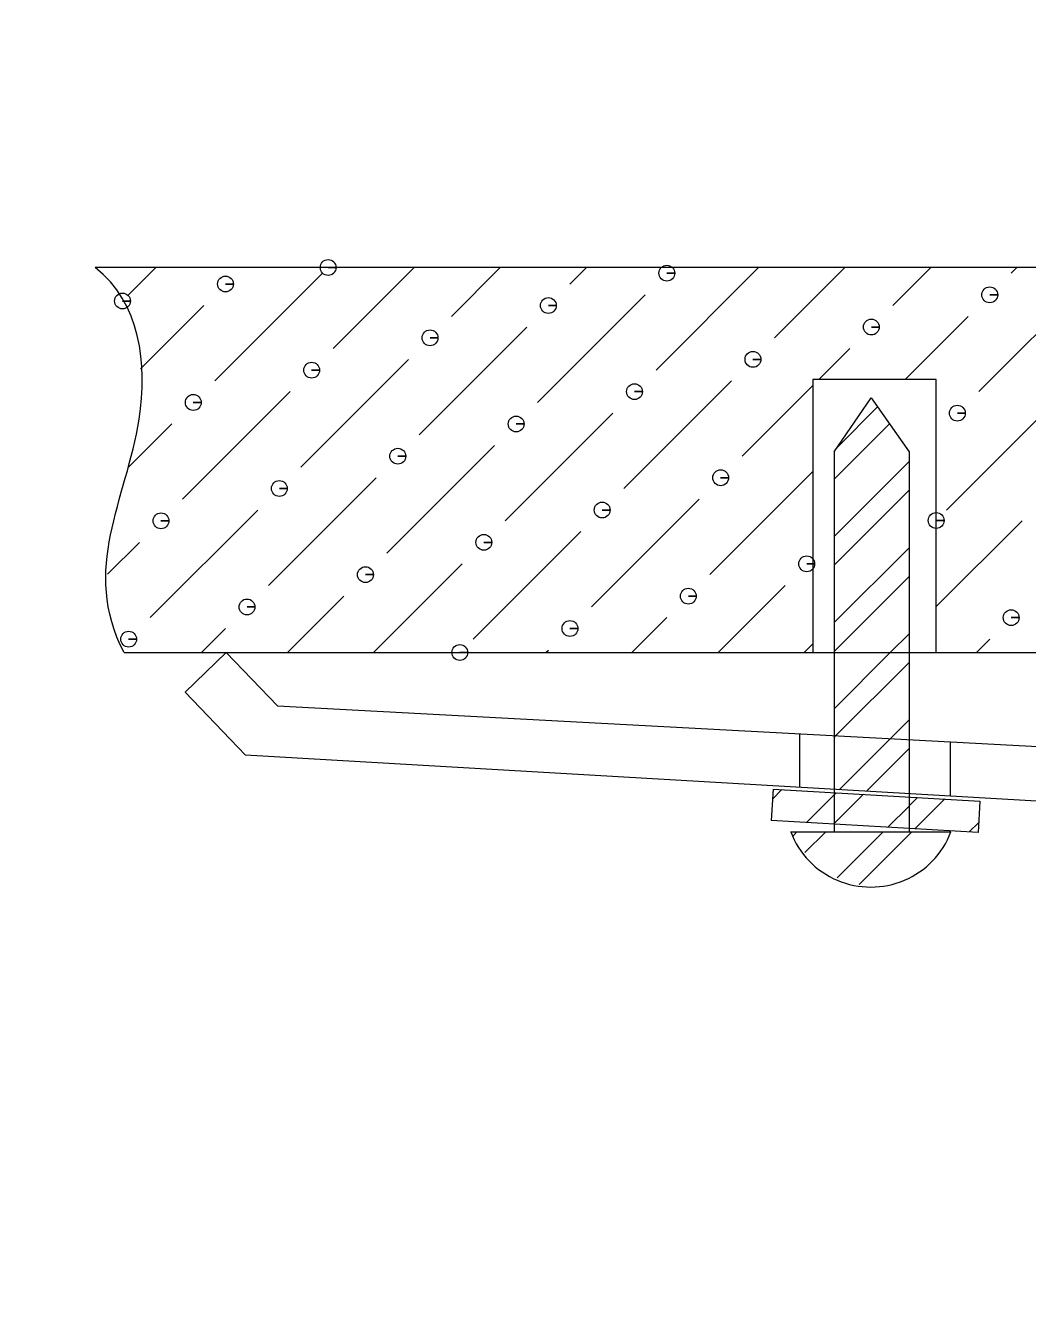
# Model space of a CAD drawing. Header units: millimetres. Extents: x 222 to 1745, y 294 to 1363.
# Drawn here: x 862.71 to 888.39, y 1024.13 to 1056.97 of the extents above; entities that cross this region are included whole.
import ezdxf

# ---------------------------------------------------------------- set-up
doc = ezdxf.new("R2010")
doc.units = ezdxf.units.MM
doc.linetypes.add('ACAD_ISO02W100', pattern=[15, 12, -3])
for name, color, linetype, lineweight in [('尺寸標注', 1, 'Continuous', 30), ('文字', 3, 'Continuous', 30), ('細實線', 1, 'Continuous', 13), ('虚线', 2, 'ACAD_ISO02W100', 30)]:
    doc.layers.add(name, color=color, linetype=linetype, lineweight=lineweight)
doc.styles.add('DIM', font='txt.shx', dxfattribs={"width": 0.7, "bigfont": 'chineset.shx'})
doc.dimstyles.new('mm+in(开孔纸尺寸)', dxfattribs={"dimscale": 3, "dimtxt": 3.8, "dimasz": 2, "dimexe": 1.25, "dimexo": 0.625, "dimgap": 2, "dimtad": 1, "dimtxsty": 'DIM', "dimcen": 0, "dimclrd": 256, "dimclre": 256, "dimclrt": 3, "dimadec": 0, "dimazin": 0, "dimtfac": 1, "dimtmove": 0, "dimatfit": 1, "dimfxl": 1, "dimlwd": -1, "dimarcsym": 0})

# ---------------------------------------------------------------- blocks, each defined once
blk = doc.blocks.new('*D25')
at = {"layer": 'Defpoints', "color": 0}
for p in [(1222.807, 1256.095), (672.08, 844.621), (1222.807, 844.586)]:
    blk.add_point(p, dxfattribs=at)
at = {"layer": '尺寸標注', "lineweight": -2}
for p, q in [((672.08, 846.496), (672.08, 1259.845)), ((1222.807, 846.461), (1222.807, 1259.845))]:
    blk.add_line(p, q, dxfattribs=at)
at = {"layer": '尺寸標注'}
blk.add_line((678.08, 1256.095), (1216.807, 1256.095), dxfattribs=at)
for points in [[(678.08, 1257.095), (678.08, 1255.095), (672.08, 1256.095)], [(1216.807, 1255.095), (1216.807, 1257.095), (1222.807, 1256.095)]]:
    blk.add_solid(points, dxfattribs=at)
at = {"layer": '尺寸標注', "color": 3, "insert": (947.443, 1268.745), "char_height": 11.4, "attachment_point": 5, "style": 'DIM'}
blk.add_mtext('550,73mm [21 11/16"]', dxfattribs=at)
blk = doc.blocks.new('*D26')
at = {"layer": 'Defpoints', "color": 0}
for p in [(1216.23, 1191.949), (678.431, 844.621), (1216.23, 844.587)]:
    blk.add_point(p, dxfattribs=at)
at = {"layer": '尺寸標注', "lineweight": -2}
for p, q in [((678.431, 846.496), (678.431, 1195.699)), ((1216.23, 846.462), (1216.23, 1195.699))]:
    blk.add_line(p, q, dxfattribs=at)
at = {"layer": '尺寸標注'}
blk.add_line((684.431, 1191.949), (1210.23, 1191.949), dxfattribs=at)
for points in [[(684.431, 1192.949), (684.431, 1190.949), (678.431, 1191.949)], [(1210.23, 1190.949), (1210.23, 1192.949), (1216.23, 1191.949)]]:
    blk.add_solid(points, dxfattribs=at)
at = {"layer": '尺寸標注', "color": 3, "insert": (947.331, 1204.599), "char_height": 11.4, "attachment_point": 5, "style": 'DIM'}
blk.add_mtext('537,8mm [21 3/16"]', dxfattribs=at)
blk = doc.blocks.new('*D27')
at = {"layer": 'Defpoints', "color": 0}
for p in [(1209.879, 1134.542), (684.782, 844.62), (1209.879, 844.587)]:
    blk.add_point(p, dxfattribs=at)
at = {"layer": '尺寸標注', "lineweight": -2}
for p, q in [((684.782, 846.495), (684.782, 1138.292)), ((1209.879, 846.462), (1209.879, 1138.292))]:
    blk.add_line(p, q, dxfattribs=at)
at = {"layer": '尺寸標注'}
blk.add_line((690.782, 1134.542), (1203.879, 1134.542), dxfattribs=at)
for points in [[(690.782, 1135.542), (690.782, 1133.542), (684.782, 1134.542)], [(1203.879, 1133.542), (1203.879, 1135.542), (1209.879, 1134.542)]]:
    blk.add_solid(points, dxfattribs=at)
at = {"layer": '尺寸標注', "color": 3, "insert": (947.331, 1147.192), "char_height": 11.4, "attachment_point": 5, "style": 'DIM'}
blk.add_mtext('525,1mm [20 11/16"]', dxfattribs=at)
blk = doc.blocks.new('*D35')
at = {"layer": 'Defpoints', "color": 0}
for p in [(711.591, 984.45), (910.184, 853.554)]:
    blk.add_point(p, dxfattribs=at)
at = {"layer": '尺寸標注'}
blk.add_line((530.319, 1103.93), (706.582, 987.752), dxfattribs=at)
blk.add_solid([(706.031, 986.917), (707.132, 988.587), (711.591, 984.45)], dxfattribs=at)
at = {"layer": '尺寸標注', "color": 3, "insert": (599.48, 1073.495), "char_height": 11.4, "attachment_point": 5, "rotation": 326.6103, "style": 'DIM'}
blk.add_mtext('R237,85mm [R9 3/8"]', dxfattribs=at)
blk = doc.blocks.new('*D36')
at = {"layer": 'Defpoints', "color": 0}
for p in [(703.781, 958.387), (910.184, 853.554)]:
    blk.add_point(p, dxfattribs=at)
at = {"layer": '尺寸標注'}
blk.add_line((517.396, 1053.053), (698.431, 961.104), dxfattribs=at)
blk.add_solid([(697.978, 960.213), (698.884, 961.996), (703.781, 958.387)], dxfattribs=at)
at = {"layer": '尺寸標注', "color": 3, "insert": (583.615, 1033.609), "char_height": 11.4, "attachment_point": 5, "rotation": 333.0736, "style": 'DIM'}
blk.add_mtext('R231,5mm [R9 1/8"]', dxfattribs=at)
blk = doc.blocks.new('*D37')
at = {"layer": 'Defpoints', "color": 0}
for p in [(700.414, 935.341), (910.184, 853.554)]:
    blk.add_point(p, dxfattribs=at)
at = {"layer": '尺寸標注'}
blk.add_line((500.777, 1013.177), (694.824, 937.52), dxfattribs=at)
blk.add_solid([(694.46, 936.589), (695.187, 938.452), (700.414, 935.341)], dxfattribs=at)
at = {"layer": '尺寸標注', "color": 3, "insert": (573.54, 998.385), "char_height": 11.4, "attachment_point": 5, "rotation": 338.6997, "style": 'DIM'}
blk.add_mtext('R225,15mm [R8 7/8"]', dxfattribs=at)

msp = doc.modelspace()

# ---------------------------------------------------------------- linework, layer by layer
msp.add_lwpolyline([(1222.177, 862.246, 0.397118), (993.522, 1091.241, 0.014687), (903.371, 1091.306, 0.39796), (672.421, 860.014, 0.022582), (674.918, 721.219, 0.372313), (790.21, 603.734, 0.041743), (1109.955, 604.194, 0.370455), (1219.377, 715.612, 0.023859)], format="xyb", close=True)
at = {"layer": '文字'}
msp.add_lwpolyline([(1108.878, 616.848, 0.370455), (1206.706, 716.46, 0.023859), (1209.482, 861.883, 0.397118), (993.139, 1078.546, 0.014687), (903.735, 1078.611, 0.39796), (685.117, 859.669, 0.022582), (687.593, 722.02, 0.372313), (791.25, 616.391, 0.041743)], format="xyb", close=True, dxfattribs=at)
at = {"layer": '細實線'}
for points, knots in [([(870.465, 1050.766), (870.465, 1050.766), (870.668, 1050.766), (870.668, 1050.766), (870.668, 1050.766), (870.668, 1050.878), (870.577, 1050.97), (870.465, 1050.97), (870.465, 1050.97), (870.353, 1050.97), (870.262, 1050.878), (870.262, 1050.766), (870.262, 1050.766), (870.262, 1050.654), (870.353, 1050.563), (870.465, 1050.563), (870.465, 1050.563), (870.577, 1050.563), (870.668, 1050.654), (870.668, 1050.766), (870.668, 1050.766), (870.668, 1050.766), (870.465, 1050.766), (870.465, 1050.766)], [0, 0, 0, 0, 0.142857, 0.142857, 0.142857, 0.142857, 0.285714, 0.285714, 0.285714, 0.285714, 0.428571, 0.428571, 0.428571, 0.428571, 0.571429, 0.571429, 0.571429, 0.571429, 0.714286, 0.714286, 0.714286, 0.714286, 1, 1, 1, 1]), ([(879.15, 1050.62), (879.15, 1050.62), (879.353, 1050.62), (879.353, 1050.62), (879.353, 1050.62), (879.353, 1050.732), (879.261, 1050.823), (879.15, 1050.823), (879.15, 1050.823), (879.037, 1050.823), (878.946, 1050.732), (878.946, 1050.62), (878.946, 1050.62), (878.946, 1050.508), (879.037, 1050.417), (879.15, 1050.417), (879.15, 1050.417), (879.261, 1050.417), (879.353, 1050.508), (879.353, 1050.62), (879.353, 1050.62), (879.353, 1050.62), (879.15, 1050.62), (879.15, 1050.62)], [0, 0, 0, 0, 0.142857, 0.142857, 0.142857, 0.142857, 0.285714, 0.285714, 0.285714, 0.285714, 0.428571, 0.428571, 0.428571, 0.428571, 0.571429, 0.571429, 0.571429, 0.571429, 0.714286, 0.714286, 0.714286, 0.714286, 1, 1, 1, 1]), ([(865.235, 1040.896), (864.121, 1043.039), (865.298, 1044.804), (865.618, 1046.879), (865.618, 1046.879), (865.837, 1048.301), (865.654, 1049.87), (864.493, 1050.764)], [0, 0, 0, 0, 0.333333, 0.333333, 0.333333, 0.333333, 1, 1, 1, 1]), ([(867.835, 1050.344), (867.835, 1050.344), (868.038, 1050.344), (868.038, 1050.344), (868.038, 1050.344), (868.038, 1050.456), (867.947, 1050.547), (867.835, 1050.547), (867.835, 1050.547), (867.723, 1050.547), (867.632, 1050.456), (867.632, 1050.344), (867.632, 1050.344), (867.632, 1050.232), (867.723, 1050.14), (867.835, 1050.14), (867.835, 1050.14), (867.947, 1050.14), (868.038, 1050.232), (868.038, 1050.344), (868.038, 1050.344), (868.038, 1050.344), (867.835, 1050.344), (867.835, 1050.344)], [0, 0, 0, 0, 0.142857, 0.142857, 0.142857, 0.142857, 0.285714, 0.285714, 0.285714, 0.285714, 0.428571, 0.428571, 0.428571, 0.428571, 0.571429, 0.571429, 0.571429, 0.571429, 0.714286, 0.714286, 0.714286, 0.714286, 1, 1, 1, 1]), ([(887.429, 1050.068), (887.429, 1050.068), (887.632, 1050.068), (887.632, 1050.068), (887.632, 1050.068), (887.632, 1050.179), (887.541, 1050.27), (887.429, 1050.27), (887.429, 1050.27), (887.317, 1050.27), (887.225, 1050.179), (887.225, 1050.068), (887.225, 1050.068), (887.225, 1049.955), (887.317, 1049.864), (887.429, 1049.864), (887.429, 1049.864), (887.541, 1049.864), (887.632, 1049.955), (887.632, 1050.068), (887.632, 1050.068), (887.632, 1050.068), (887.429, 1050.068), (887.429, 1050.068)], [0, 0, 0, 0, 0.142857, 0.142857, 0.142857, 0.142857, 0.285714, 0.285714, 0.285714, 0.285714, 0.428571, 0.428571, 0.428571, 0.428571, 0.571429, 0.571429, 0.571429, 0.571429, 0.714286, 0.714286, 0.714286, 0.714286, 1, 1, 1, 1]), ([(865.193, 1049.908), (865.193, 1049.908), (865.396, 1049.908), (865.396, 1049.908), (865.396, 1049.908), (865.396, 1050.02), (865.304, 1050.111), (865.193, 1050.111), (865.193, 1050.111), (865.08, 1050.111), (864.989, 1050.02), (864.989, 1049.908), (864.989, 1049.908), (864.989, 1049.796), (865.08, 1049.705), (865.193, 1049.705), (865.193, 1049.705), (865.304, 1049.705), (865.396, 1049.796), (865.396, 1049.908), (865.396, 1049.908), (865.396, 1049.908), (865.193, 1049.908), (865.193, 1049.908)], [0, 0, 0, 0, 0.142857, 0.142857, 0.142857, 0.142857, 0.285714, 0.285714, 0.285714, 0.285714, 0.428571, 0.428571, 0.428571, 0.428571, 0.571429, 0.571429, 0.571429, 0.571429, 0.714286, 0.714286, 0.714286, 0.714286, 1, 1, 1, 1]), ([(876.113, 1049.791), (876.113, 1049.791), (876.316, 1049.791), (876.316, 1049.791), (876.316, 1049.791), (876.316, 1049.903), (876.225, 1049.994), (876.113, 1049.994), (876.113, 1049.994), (876.001, 1049.994), (875.91, 1049.903), (875.91, 1049.791), (875.91, 1049.791), (875.91, 1049.679), (876.001, 1049.588), (876.113, 1049.588), (876.113, 1049.588), (876.225, 1049.588), (876.316, 1049.679), (876.316, 1049.791), (876.316, 1049.791), (876.316, 1049.791), (876.113, 1049.791), (876.113, 1049.791)], [0, 0, 0, 0, 0.142857, 0.142857, 0.142857, 0.142857, 0.285714, 0.285714, 0.285714, 0.285714, 0.428571, 0.428571, 0.428571, 0.428571, 0.571429, 0.571429, 0.571429, 0.571429, 0.714286, 0.714286, 0.714286, 0.714286, 1, 1, 1, 1]), ([(873.079, 1048.964), (873.079, 1048.964), (873.282, 1048.964), (873.282, 1048.964), (873.282, 1048.964), (873.282, 1049.076), (873.191, 1049.167), (873.079, 1049.167), (873.079, 1049.167), (872.967, 1049.167), (872.876, 1049.076), (872.876, 1048.964), (872.876, 1048.964), (872.876, 1048.852), (872.967, 1048.761), (873.079, 1048.761), (873.079, 1048.761), (873.191, 1048.761), (873.282, 1048.852), (873.282, 1048.964), (873.282, 1048.964), (873.282, 1048.964), (873.079, 1048.964), (873.079, 1048.964)], [0, 0, 0, 0, 0.142857, 0.142857, 0.142857, 0.142857, 0.285714, 0.285714, 0.285714, 0.285714, 0.428571, 0.428571, 0.428571, 0.428571, 0.571429, 0.571429, 0.571429, 0.571429, 0.714286, 0.714286, 0.714286, 0.714286, 1, 1, 1, 1]), ([(884.393, 1049.24), (884.393, 1049.24), (884.596, 1049.24), (884.596, 1049.24), (884.596, 1049.24), (884.596, 1049.352), (884.504, 1049.443), (884.393, 1049.443), (884.393, 1049.443), (884.28, 1049.443), (884.189, 1049.352), (884.189, 1049.24), (884.189, 1049.24), (884.189, 1049.128), (884.28, 1049.037), (884.393, 1049.037), (884.393, 1049.037), (884.504, 1049.037), (884.596, 1049.128), (884.596, 1049.24), (884.596, 1049.24), (884.596, 1049.24), (884.393, 1049.24), (884.393, 1049.24)], [0, 0, 0, 0, 0.142857, 0.142857, 0.142857, 0.142857, 0.285714, 0.285714, 0.285714, 0.285714, 0.428571, 0.428571, 0.428571, 0.428571, 0.571429, 0.571429, 0.571429, 0.571429, 0.714286, 0.714286, 0.714286, 0.714286, 1, 1, 1, 1]), ([(881.357, 1048.411), (881.357, 1048.411), (881.56, 1048.411), (881.56, 1048.411), (881.56, 1048.411), (881.56, 1048.523), (881.469, 1048.614), (881.357, 1048.614), (881.357, 1048.614), (881.245, 1048.614), (881.154, 1048.523), (881.154, 1048.411), (881.154, 1048.411), (881.154, 1048.299), (881.245, 1048.208), (881.357, 1048.208), (881.357, 1048.208), (881.469, 1048.208), (881.56, 1048.299), (881.56, 1048.411), (881.56, 1048.411), (881.56, 1048.411), (881.357, 1048.411), (881.357, 1048.411)], [0, 0, 0, 0, 0.142857, 0.142857, 0.142857, 0.142857, 0.285714, 0.285714, 0.285714, 0.285714, 0.428571, 0.428571, 0.428571, 0.428571, 0.571429, 0.571429, 0.571429, 0.571429, 0.714286, 0.714286, 0.714286, 0.714286, 1, 1, 1, 1]), ([(870.043, 1048.135), (870.043, 1048.135), (870.246, 1048.135), (870.246, 1048.135), (870.246, 1048.135), (870.246, 1048.247), (870.155, 1048.338), (870.043, 1048.338), (870.043, 1048.338), (869.931, 1048.338), (869.84, 1048.247), (869.84, 1048.135), (869.84, 1048.135), (869.84, 1048.023), (869.931, 1047.932), (870.043, 1047.932), (870.043, 1047.932), (870.155, 1047.932), (870.246, 1048.023), (870.246, 1048.135), (870.246, 1048.135), (870.246, 1048.135), (870.043, 1048.135), (870.043, 1048.135)], [0, 0, 0, 0, 0.142857, 0.142857, 0.142857, 0.142857, 0.285714, 0.285714, 0.285714, 0.285714, 0.428571, 0.428571, 0.428571, 0.428571, 0.571429, 0.571429, 0.571429, 0.571429, 0.714286, 0.714286, 0.714286, 0.714286, 1, 1, 1, 1]), ([(867.008, 1047.308), (867.008, 1047.308), (867.212, 1047.308), (867.212, 1047.308), (867.212, 1047.308), (867.212, 1047.419), (867.12, 1047.511), (867.008, 1047.511), (867.008, 1047.511), (866.896, 1047.511), (866.805, 1047.419), (866.805, 1047.308), (866.805, 1047.308), (866.805, 1047.196), (866.896, 1047.104), (867.008, 1047.104), (867.008, 1047.104), (867.12, 1047.104), (867.212, 1047.196), (867.212, 1047.308), (867.212, 1047.308), (867.212, 1047.308), (867.008, 1047.308), (867.008, 1047.308)], [0, 0, 0, 0, 0.142857, 0.142857, 0.142857, 0.142857, 0.285714, 0.285714, 0.285714, 0.285714, 0.428571, 0.428571, 0.428571, 0.428571, 0.571429, 0.571429, 0.571429, 0.571429, 0.714286, 0.714286, 0.714286, 0.714286, 1, 1, 1, 1]), ([(878.322, 1047.584), (878.322, 1047.584), (878.525, 1047.584), (878.525, 1047.584), (878.525, 1047.584), (878.525, 1047.696), (878.434, 1047.787), (878.322, 1047.787), (878.322, 1047.787), (878.21, 1047.787), (878.119, 1047.696), (878.119, 1047.584), (878.119, 1047.584), (878.119, 1047.472), (878.21, 1047.381), (878.322, 1047.381), (878.322, 1047.381), (878.434, 1047.381), (878.525, 1047.472), (878.525, 1047.584), (878.525, 1047.584), (878.525, 1047.584), (878.322, 1047.584), (878.322, 1047.584)], [0, 0, 0, 0, 0.142857, 0.142857, 0.142857, 0.142857, 0.285714, 0.285714, 0.285714, 0.285714, 0.428571, 0.428571, 0.428571, 0.428571, 0.571429, 0.571429, 0.571429, 0.571429, 0.714286, 0.714286, 0.714286, 0.714286, 1, 1, 1, 1]), ([(886.6, 1047.031), (886.6, 1047.031), (886.802, 1047.031), (886.802, 1047.031), (886.802, 1047.031), (886.802, 1047.143), (886.711, 1047.234), (886.6, 1047.234), (886.6, 1047.234), (886.487, 1047.234), (886.396, 1047.143), (886.396, 1047.031), (886.396, 1047.031), (886.396, 1046.919), (886.487, 1046.828), (886.6, 1046.828), (886.6, 1046.828), (886.711, 1046.828), (886.802, 1046.919), (886.802, 1047.031), (886.802, 1047.031), (886.802, 1047.031), (886.6, 1047.031), (886.6, 1047.031)], [0, 0, 0, 0, 0.142857, 0.142857, 0.142857, 0.142857, 0.285714, 0.285714, 0.285714, 0.285714, 0.428571, 0.428571, 0.428571, 0.428571, 0.571429, 0.571429, 0.571429, 0.571429, 0.714286, 0.714286, 0.714286, 0.714286, 1, 1, 1, 1]), ([(875.286, 1046.755), (875.286, 1046.755), (875.489, 1046.755), (875.489, 1046.755), (875.489, 1046.755), (875.489, 1046.867), (875.398, 1046.958), (875.286, 1046.958), (875.286, 1046.958), (875.174, 1046.958), (875.083, 1046.867), (875.083, 1046.755), (875.083, 1046.755), (875.083, 1046.643), (875.174, 1046.551), (875.286, 1046.551), (875.286, 1046.551), (875.398, 1046.551), (875.489, 1046.643), (875.489, 1046.755), (875.489, 1046.755), (875.489, 1046.755), (875.286, 1046.755), (875.286, 1046.755)], [0, 0, 0, 0, 0.142857, 0.142857, 0.142857, 0.142857, 0.285714, 0.285714, 0.285714, 0.285714, 0.428571, 0.428571, 0.428571, 0.428571, 0.571429, 0.571429, 0.571429, 0.571429, 0.714286, 0.714286, 0.714286, 0.714286, 1, 1, 1, 1]), ([(872.251, 1045.928), (872.251, 1045.928), (872.455, 1045.928), (872.455, 1045.928), (872.455, 1045.928), (872.455, 1046.04), (872.364, 1046.131), (872.251, 1046.131), (872.251, 1046.131), (872.14, 1046.131), (872.048, 1046.04), (872.048, 1045.928), (872.048, 1045.928), (872.048, 1045.816), (872.14, 1045.725), (872.251, 1045.725), (872.251, 1045.725), (872.364, 1045.725), (872.455, 1045.816), (872.455, 1045.928), (872.455, 1045.928), (872.455, 1045.928), (872.251, 1045.928), (872.251, 1045.928)], [0, 0, 0, 0, 0.142857, 0.142857, 0.142857, 0.142857, 0.285714, 0.285714, 0.285714, 0.285714, 0.428571, 0.428571, 0.428571, 0.428571, 0.571429, 0.571429, 0.571429, 0.571429, 0.714286, 0.714286, 0.714286, 0.714286, 1, 1, 1, 1]), ([(880.529, 1045.377), (880.529, 1045.377), (880.733, 1045.377), (880.733, 1045.377), (880.733, 1045.377), (880.733, 1045.489), (880.641, 1045.58), (880.529, 1045.58), (880.529, 1045.58), (880.418, 1045.58), (880.326, 1045.489), (880.326, 1045.377), (880.326, 1045.377), (880.326, 1045.265), (880.418, 1045.173), (880.529, 1045.173), (880.529, 1045.173), (880.641, 1045.173), (880.733, 1045.265), (880.733, 1045.377), (880.733, 1045.377), (880.733, 1045.377), (880.529, 1045.377), (880.529, 1045.377)], [0, 0, 0, 0, 0.142857, 0.142857, 0.142857, 0.142857, 0.285714, 0.285714, 0.285714, 0.285714, 0.428571, 0.428571, 0.428571, 0.428571, 0.571429, 0.571429, 0.571429, 0.571429, 0.714286, 0.714286, 0.714286, 0.714286, 1, 1, 1, 1]), ([(869.215, 1045.1), (869.215, 1045.1), (869.418, 1045.1), (869.418, 1045.1), (869.418, 1045.1), (869.418, 1045.212), (869.327, 1045.303), (869.215, 1045.303), (869.215, 1045.303), (869.103, 1045.303), (869.012, 1045.212), (869.012, 1045.1), (869.012, 1045.1), (869.012, 1044.988), (869.103, 1044.897), (869.215, 1044.897), (869.215, 1044.897), (869.327, 1044.897), (869.418, 1044.988), (869.418, 1045.1), (869.418, 1045.1), (869.418, 1045.1), (869.215, 1045.1), (869.215, 1045.1)], [0, 0, 0, 0, 0.142857, 0.142857, 0.142857, 0.142857, 0.285714, 0.285714, 0.285714, 0.285714, 0.428571, 0.428571, 0.428571, 0.428571, 0.571429, 0.571429, 0.571429, 0.571429, 0.714286, 0.714286, 0.714286, 0.714286, 1, 1, 1, 1]), ([(877.493, 1044.548), (877.493, 1044.548), (877.696, 1044.548), (877.696, 1044.548), (877.696, 1044.548), (877.696, 1044.66), (877.605, 1044.751), (877.493, 1044.751), (877.493, 1044.751), (877.381, 1044.751), (877.29, 1044.66), (877.29, 1044.548), (877.29, 1044.548), (877.29, 1044.436), (877.381, 1044.345), (877.493, 1044.345), (877.493, 1044.345), (877.605, 1044.345), (877.696, 1044.436), (877.696, 1044.548), (877.696, 1044.548), (877.696, 1044.548), (877.493, 1044.548), (877.493, 1044.548)], [0, 0, 0, 0, 0.142857, 0.142857, 0.142857, 0.142857, 0.285714, 0.285714, 0.285714, 0.285714, 0.428571, 0.428571, 0.428571, 0.428571, 0.571429, 0.571429, 0.571429, 0.571429, 0.714286, 0.714286, 0.714286, 0.714286, 1, 1, 1, 1]), ([(866.181, 1044.273), (866.181, 1044.273), (866.384, 1044.273), (866.384, 1044.273), (866.384, 1044.273), (866.384, 1044.385), (866.293, 1044.476), (866.181, 1044.476), (866.181, 1044.476), (866.069, 1044.476), (865.978, 1044.385), (865.978, 1044.273), (865.978, 1044.273), (865.978, 1044.161), (866.069, 1044.069), (866.181, 1044.069), (866.181, 1044.069), (866.293, 1044.069), (866.384, 1044.161), (866.384, 1044.273), (866.384, 1044.273), (866.384, 1044.273), (866.181, 1044.273), (866.181, 1044.273)], [0, 0, 0, 0, 0.142857, 0.142857, 0.142857, 0.142857, 0.285714, 0.285714, 0.285714, 0.285714, 0.428571, 0.428571, 0.428571, 0.428571, 0.571429, 0.571429, 0.571429, 0.571429, 0.714286, 0.714286, 0.714286, 0.714286, 1, 1, 1, 1]), ([(886.055, 1044.28), (886.055, 1044.28), (886.258, 1044.28), (886.258, 1044.28), (886.258, 1044.28), (886.258, 1044.392), (886.167, 1044.483), (886.055, 1044.483), (886.055, 1044.483), (885.943, 1044.483), (885.852, 1044.392), (885.852, 1044.28), (885.852, 1044.28), (885.852, 1044.168), (885.943, 1044.077), (886.055, 1044.077), (886.055, 1044.077), (886.167, 1044.077), (886.258, 1044.168), (886.258, 1044.28), (886.258, 1044.28), (886.258, 1044.28), (886.055, 1044.28), (886.055, 1044.28)], [0, 0, 0, 0, 0.142857, 0.142857, 0.142857, 0.142857, 0.285714, 0.285714, 0.285714, 0.285714, 0.428571, 0.428571, 0.428571, 0.428571, 0.571429, 0.571429, 0.571429, 0.571429, 0.714286, 0.714286, 0.714286, 0.714286, 1, 1, 1, 1]), ([(874.459, 1043.72), (874.459, 1043.72), (874.662, 1043.72), (874.662, 1043.72), (874.662, 1043.72), (874.662, 1043.832), (874.571, 1043.924), (874.459, 1043.924), (874.459, 1043.924), (874.347, 1043.924), (874.256, 1043.832), (874.256, 1043.72), (874.256, 1043.72), (874.256, 1043.608), (874.347, 1043.517), (874.459, 1043.517), (874.459, 1043.517), (874.571, 1043.517), (874.662, 1043.608), (874.662, 1043.72), (874.662, 1043.72), (874.662, 1043.72), (874.459, 1043.72), (874.459, 1043.72)], [0, 0, 0, 0, 0.142857, 0.142857, 0.142857, 0.142857, 0.285714, 0.285714, 0.285714, 0.285714, 0.428571, 0.428571, 0.428571, 0.428571, 0.571429, 0.571429, 0.571429, 0.571429, 0.714286, 0.714286, 0.714286, 0.714286, 1, 1, 1, 1]), ([(882.737, 1043.169), (882.737, 1043.169), (882.94, 1043.169), (882.94, 1043.169), (882.94, 1043.169), (882.94, 1043.281), (882.849, 1043.373), (882.737, 1043.373), (882.737, 1043.373), (882.625, 1043.373), (882.533, 1043.281), (882.533, 1043.169), (882.533, 1043.169), (882.533, 1043.058), (882.625, 1042.966), (882.737, 1042.966), (882.737, 1042.966), (882.849, 1042.966), (882.94, 1043.058), (882.94, 1043.169), (882.94, 1043.169), (882.94, 1043.169), (882.737, 1043.169), (882.737, 1043.169)], [0, 0, 0, 0, 0.142857, 0.142857, 0.142857, 0.142857, 0.285714, 0.285714, 0.285714, 0.285714, 0.428571, 0.428571, 0.428571, 0.428571, 0.571429, 0.571429, 0.571429, 0.571429, 0.714286, 0.714286, 0.714286, 0.714286, 1, 1, 1, 1]), ([(871.423, 1042.893), (871.423, 1042.893), (871.626, 1042.893), (871.626, 1042.893), (871.626, 1042.893), (871.626, 1043.005), (871.534, 1043.096), (871.423, 1043.096), (871.423, 1043.096), (871.31, 1043.096), (871.219, 1043.005), (871.219, 1042.893), (871.219, 1042.893), (871.219, 1042.781), (871.31, 1042.69), (871.423, 1042.69), (871.423, 1042.69), (871.534, 1042.69), (871.626, 1042.781), (871.626, 1042.893), (871.626, 1042.893), (871.626, 1042.893), (871.423, 1042.893), (871.423, 1042.893)], [0, 0, 0, 0, 0.142857, 0.142857, 0.142857, 0.142857, 0.285714, 0.285714, 0.285714, 0.285714, 0.428571, 0.428571, 0.428571, 0.428571, 0.571429, 0.571429, 0.571429, 0.571429, 0.714286, 0.714286, 0.714286, 0.714286, 1, 1, 1, 1]), ([(868.386, 1042.064), (868.386, 1042.064), (868.589, 1042.064), (868.589, 1042.064), (868.589, 1042.064), (868.589, 1042.176), (868.498, 1042.267), (868.386, 1042.267), (868.386, 1042.267), (868.274, 1042.267), (868.183, 1042.176), (868.183, 1042.064), (868.183, 1042.064), (868.183, 1041.952), (868.274, 1041.861), (868.386, 1041.861), (868.386, 1041.861), (868.498, 1041.861), (868.589, 1041.952), (868.589, 1042.064), (868.589, 1042.064), (868.589, 1042.064), (868.386, 1042.064), (868.386, 1042.064)], [0, 0, 0, 0, 0.142857, 0.142857, 0.142857, 0.142857, 0.285714, 0.285714, 0.285714, 0.285714, 0.428571, 0.428571, 0.428571, 0.428571, 0.571429, 0.571429, 0.571429, 0.571429, 0.714286, 0.714286, 0.714286, 0.714286, 1, 1, 1, 1]), ([(879.702, 1042.341), (879.702, 1042.341), (879.905, 1042.341), (879.905, 1042.341), (879.905, 1042.341), (879.905, 1042.452), (879.814, 1042.544), (879.702, 1042.544), (879.702, 1042.544), (879.59, 1042.544), (879.499, 1042.452), (879.499, 1042.341), (879.499, 1042.341), (879.499, 1042.228), (879.59, 1042.137), (879.702, 1042.137), (879.702, 1042.137), (879.814, 1042.137), (879.905, 1042.228), (879.905, 1042.341), (879.905, 1042.341), (879.905, 1042.341), (879.702, 1042.341), (879.702, 1042.341)], [0, 0, 0, 0, 0.142857, 0.142857, 0.142857, 0.142857, 0.285714, 0.285714, 0.285714, 0.285714, 0.428571, 0.428571, 0.428571, 0.428571, 0.571429, 0.571429, 0.571429, 0.571429, 0.714286, 0.714286, 0.714286, 0.714286, 1, 1, 1, 1]), ([(887.979, 1041.79), (887.979, 1041.79), (888.183, 1041.79), (888.183, 1041.79), (888.183, 1041.79), (888.183, 1041.901), (888.091, 1041.993), (887.979, 1041.993), (887.979, 1041.993), (887.868, 1041.993), (887.776, 1041.901), (887.776, 1041.79), (887.776, 1041.79), (887.776, 1041.677), (887.868, 1041.586), (887.979, 1041.586), (887.979, 1041.586), (888.091, 1041.586), (888.183, 1041.677), (888.183, 1041.79), (888.183, 1041.79), (888.183, 1041.79), (887.979, 1041.79), (887.979, 1041.79)], [0, 0, 0, 0, 0.142857, 0.142857, 0.142857, 0.142857, 0.285714, 0.285714, 0.285714, 0.285714, 0.428571, 0.428571, 0.428571, 0.428571, 0.571429, 0.571429, 0.571429, 0.571429, 0.714286, 0.714286, 0.714286, 0.714286, 1, 1, 1, 1]), ([(876.666, 1041.513), (876.666, 1041.513), (876.869, 1041.513), (876.869, 1041.513), (876.869, 1041.513), (876.869, 1041.625), (876.778, 1041.716), (876.666, 1041.716), (876.666, 1041.716), (876.554, 1041.716), (876.463, 1041.625), (876.463, 1041.513), (876.463, 1041.513), (876.463, 1041.401), (876.554, 1041.31), (876.666, 1041.31), (876.666, 1041.31), (876.778, 1041.31), (876.869, 1041.401), (876.869, 1041.513), (876.869, 1041.513), (876.869, 1041.513), (876.666, 1041.513), (876.666, 1041.513)], [0, 0, 0, 0, 0.142857, 0.142857, 0.142857, 0.142857, 0.285714, 0.285714, 0.285714, 0.285714, 0.428571, 0.428571, 0.428571, 0.428571, 0.571429, 0.571429, 0.571429, 0.571429, 0.714286, 0.714286, 0.714286, 0.714286, 1, 1, 1, 1]), ([(865.352, 1041.237), (865.352, 1041.237), (865.555, 1041.237), (865.555, 1041.237), (865.555, 1041.237), (865.555, 1041.349), (865.464, 1041.44), (865.352, 1041.44), (865.352, 1041.44), (865.24, 1041.44), (865.149, 1041.349), (865.149, 1041.237), (865.149, 1041.237), (865.149, 1041.125), (865.24, 1041.034), (865.352, 1041.034), (865.352, 1041.034), (865.464, 1041.034), (865.555, 1041.125), (865.555, 1041.237), (865.555, 1041.237), (865.555, 1041.237), (865.352, 1041.237), (865.352, 1041.237)], [0, 0, 0, 0, 0.142857, 0.142857, 0.142857, 0.142857, 0.285714, 0.285714, 0.285714, 0.285714, 0.428571, 0.428571, 0.428571, 0.428571, 0.571429, 0.571429, 0.571429, 0.571429, 0.714286, 0.714286, 0.714286, 0.714286, 1, 1, 1, 1]), ([(873.841, 1040.896), (873.841, 1040.896), (874.044, 1040.896), (874.044, 1040.896), (874.044, 1040.896), (874.044, 1041.008), (873.953, 1041.099), (873.841, 1041.099), (873.841, 1041.099), (873.729, 1041.099), (873.638, 1041.008), (873.638, 1040.896), (873.638, 1040.896), (873.638, 1040.784), (873.729, 1040.692), (873.841, 1040.692), (873.841, 1040.692), (873.953, 1040.692), (874.044, 1040.784), (874.044, 1040.896), (874.044, 1040.896), (874.044, 1040.896), (873.841, 1040.896), (873.841, 1040.896)], [0, 0, 0, 0, 0.142857, 0.142857, 0.142857, 0.142857, 0.285714, 0.285714, 0.285714, 0.285714, 0.428571, 0.428571, 0.428571, 0.428571, 0.571429, 0.571429, 0.571429, 0.571429, 0.714286, 0.714286, 0.714286, 0.714286, 1, 1, 1, 1]), ([(882.325, 1036.296), (882.54, 1035.738), (882.97, 1035.291), (883.519, 1035.057), (883.519, 1035.057), (884.069, 1034.825), (884.69, 1034.825), (885.241, 1035.057), (885.241, 1035.057), (885.79, 1035.291), (886.221, 1035.738), (886.435, 1036.296)], [0, 0, 0, 0, 0.25, 0.25, 0.25, 0.25, 0.5, 0.5, 0.5, 0.5, 1, 1, 1, 1])]:
    msp.add_open_spline(points, degree=3, knots=knots, dxfattribs=at)
for points in [[(903.887, 1050.766), (903.887, 1050.766), (864.495, 1050.766), (864.495, 1050.766)], [(865.352, 1050.068), (865.352, 1050.068), (866.05, 1050.766), (866.05, 1050.766)], [(867.558, 1047.86), (867.558, 1047.86), (870.319, 1050.62), (870.319, 1050.62)], [(870.595, 1048.687), (870.595, 1048.687), (872.673, 1050.766), (872.673, 1050.766)], [(873.631, 1049.515), (873.631, 1049.515), (874.881, 1050.766), (874.881, 1050.766)], [(876.666, 1050.344), (876.666, 1050.344), (877.088, 1050.766), (877.088, 1050.766)], [(878.873, 1048.135), (878.873, 1048.135), (881.502, 1050.766), (881.502, 1050.766)], [(881.909, 1048.964), (881.909, 1048.964), (883.711, 1050.766), (883.711, 1050.766)], [(884.944, 1049.791), (884.944, 1049.791), (885.919, 1050.766), (885.919, 1050.766)], [(887.979, 1050.62), (887.979, 1050.62), (888.126, 1050.766), (888.126, 1050.766)], [(887.152, 1047.584), (887.152, 1047.584), (889.91, 1050.344), (889.91, 1050.344)], [(875.836, 1047.308), (875.836, 1047.308), (878.597, 1050.068), (878.597, 1050.068)], [(865.658, 1048.167), (865.658, 1048.167), (867.283, 1049.791), (867.283, 1049.791)], [(885.259, 1047.897), (885.259, 1047.897), (886.876, 1049.515), (886.876, 1049.515)], [(872.802, 1046.48), (872.802, 1046.48), (875.562, 1049.24), (875.562, 1049.24)], [(883.051, 1047.897), (883.051, 1047.897), (883.84, 1048.687), (883.84, 1048.687)], [(869.766, 1045.651), (869.766, 1045.651), (872.526, 1048.411), (872.526, 1048.411)], [(878.045, 1045.1), (878.045, 1045.1), (880.805, 1047.86), (880.805, 1047.86)], [(886.059, 1047.897), (886.059, 1047.897), (882.897, 1047.897), (882.897, 1047.897)], [(882.897, 1047.897), (882.897, 1047.897), (882.897, 1040.896), (882.897, 1040.896)], [(886.059, 1040.896), (886.059, 1040.896), (886.059, 1047.897), (886.059, 1047.897)], [(866.731, 1044.824), (866.731, 1044.824), (869.489, 1047.584), (869.489, 1047.584)], [(881.082, 1045.928), (881.082, 1045.928), (882.896, 1047.742), (882.896, 1047.742)], [(883.442, 1046.045), (883.442, 1046.045), (884.389, 1047.423), (884.389, 1047.423)], [(883.515, 1046.153), (883.515, 1046.153), (884.552, 1047.191), (884.552, 1047.191)], [(884.389, 1047.423), (884.389, 1047.423), (885.361, 1046.045), (885.361, 1046.045)], [(886.323, 1044.548), (886.323, 1044.548), (889.083, 1047.308), (889.083, 1047.308)], [(875.009, 1044.273), (875.009, 1044.273), (877.769, 1047.031), (877.769, 1047.031)], [(865.348, 1045.65), (865.348, 1045.65), (866.455, 1046.755), (866.455, 1046.755)], [(883.438, 1045.343), (883.438, 1045.343), (884.856, 1046.758), (884.856, 1046.758)], [(871.974, 1043.444), (871.974, 1043.444), (874.735, 1046.204), (874.735, 1046.204)], [(883.442, 1046.045), (883.442, 1046.045), (883.442, 1036.296), (883.442, 1036.296)], [(885.361, 1046.045), (885.361, 1046.045), (885.361, 1036.296), (885.361, 1036.296)], [(880.252, 1042.893), (880.252, 1042.893), (882.896, 1045.534), (882.896, 1045.534)], [(883.438, 1043.87), (883.438, 1043.87), (885.36, 1045.791), (885.36, 1045.791)], [(868.939, 1042.617), (868.939, 1042.617), (871.698, 1045.377), (871.698, 1045.377)], [(883.438, 1043.135), (883.438, 1043.135), (885.36, 1045.055), (885.36, 1045.055)], [(865.904, 1041.79), (865.904, 1041.79), (868.662, 1044.548), (868.662, 1044.548)], [(877.216, 1042.064), (877.216, 1042.064), (879.978, 1044.824), (879.978, 1044.824)], [(886.055, 1042.072), (886.055, 1042.072), (888.256, 1044.273), (888.256, 1044.273)], [(874.182, 1041.237), (874.182, 1041.237), (876.941, 1043.997), (876.941, 1043.997)], [(864.808, 1042.901), (864.808, 1042.901), (865.627, 1043.72), (865.627, 1043.72)], [(883.438, 1041.663), (883.438, 1041.663), (885.36, 1043.584), (885.36, 1043.584)], [(871.633, 1040.896), (871.633, 1040.896), (873.905, 1043.169), (873.905, 1043.169)], [(880.464, 1040.896), (880.464, 1040.896), (882.185, 1042.617), (882.185, 1042.617)], [(883.438, 1040.926), (883.438, 1040.926), (885.36, 1042.848), (885.36, 1042.848)], [(869.425, 1040.896), (869.425, 1040.896), (870.871, 1042.341), (870.871, 1042.341)], [(878.255, 1040.896), (878.255, 1040.896), (879.149, 1041.79), (879.149, 1041.79)], [(867.218, 1040.896), (867.218, 1040.896), (867.835, 1041.513), (867.835, 1041.513)], [(884.878, 1040.894), (884.878, 1040.894), (885.36, 1041.375), (885.36, 1041.375)], [(876.048, 1040.896), (876.048, 1040.896), (876.113, 1040.96), (876.113, 1040.96)], [(882.671, 1040.896), (882.671, 1040.896), (882.896, 1041.118), (882.896, 1041.118)], [(887.085, 1040.896), (887.085, 1040.896), (887.429, 1041.237), (887.429, 1041.237)], [(865.238, 1040.896), (865.238, 1040.896), (905.535, 1040.896), (905.535, 1040.896)], [(867.856, 1040.896), (867.856, 1040.896), (866.798, 1039.876), (866.798, 1039.876)], [(869.169, 1039.532), (869.169, 1039.532), (867.856, 1040.896), (867.856, 1040.896)], [(883.44, 1039.455), (883.44, 1039.455), (884.88, 1040.896), (884.88, 1040.896)], [(883.485, 1038.765), (883.485, 1038.765), (885.36, 1040.641), (885.36, 1040.641)], [(866.798, 1039.876), (866.798, 1039.876), (868.35, 1038.264), (868.35, 1038.264)], [(869.169, 1039.532), (869.169, 1039.532), (900.168, 1037.871), (900.168, 1037.871)], [(884.881, 1038.69), (884.881, 1038.69), (885.36, 1039.168), (885.36, 1039.168)], [(882.548, 1038.815), (882.548, 1038.815), (882.548, 1037.438), (882.548, 1037.438)], [(883.44, 1038.721), (883.44, 1038.721), (883.485, 1038.765), (883.485, 1038.765)], [(883.57, 1037.378), (883.57, 1037.378), (884.881, 1038.69), (884.881, 1038.69)], [(884.265, 1037.337), (884.265, 1037.337), (885.36, 1038.433), (885.36, 1038.433)], [(886.41, 1038.608), (886.41, 1038.608), (886.41, 1037.214), (886.41, 1037.214)], [(900.828, 1036.374), (900.828, 1036.374), (868.348, 1038.264), (868.348, 1038.264)], [(881.873, 1037.396), (881.873, 1037.396), (881.826, 1036.593), (881.826, 1036.593)], [(881.859, 1037.138), (881.859, 1037.138), (882.102, 1037.383), (882.102, 1037.383)], [(881.873, 1037.396), (881.873, 1037.396), (887.178, 1037.087), (887.178, 1037.087)], [(882.733, 1036.541), (882.733, 1036.541), (883.44, 1037.248), (883.44, 1037.248)], [(883.44, 1037.248), (883.44, 1037.248), (883.494, 1037.302), (883.494, 1037.302)], [(883.44, 1036.512), (883.44, 1036.512), (884.189, 1037.262), (884.189, 1037.262)], [(885.361, 1036.962), (885.361, 1036.962), (885.579, 1037.18), (885.579, 1037.18)], [(885.515, 1036.38), (885.515, 1036.38), (886.276, 1037.141), (886.276, 1037.141)], [(887.178, 1037.087), (887.178, 1037.087), (887.131, 1036.284), (887.131, 1036.284)], [(884.818, 1036.419), (884.818, 1036.419), (885.36, 1036.96), (885.36, 1036.96)], [(887.131, 1036.284), (887.131, 1036.284), (881.826, 1036.593), (881.826, 1036.593)], [(883.429, 1036.501), (883.429, 1036.501), (883.44, 1036.514), (883.44, 1036.514)], [(886.905, 1036.299), (886.905, 1036.299), (887.146, 1036.539), (887.146, 1036.539)], [(882.323, 1036.296), (882.323, 1036.296), (886.434, 1036.296), (886.434, 1036.296)], [(882.39, 1036.2), (882.39, 1036.2), (882.487, 1036.298), (882.487, 1036.298)], [(882.692, 1035.766), (882.692, 1035.766), (883.224, 1036.298), (883.224, 1036.298)], [(883.519, 1035.122), (883.519, 1035.122), (884.696, 1036.298), (884.696, 1036.298)], [(884.082, 1034.948), (884.082, 1034.948), (885.432, 1036.298), (885.432, 1036.298)]]:
    msp.add_open_spline(points, degree=3, dxfattribs=at)
at = {"layer": '虚线'}
msp.add_lwpolyline([(1109.417, 610.521, 0.370455), (1213.041, 716.036, 0.023859), (1215.83, 862.064, 0.397118), (993.33, 1084.893, 0.014687), (903.553, 1084.959, 0.39796), (678.769, 859.842, 0.022582), (681.256, 721.62, 0.372313), (790.73, 610.062, 0.041743), (1109.417, 610.521)], format="xyb", dxfattribs=at)

# ---------------------------------------------------------------- dimensions: what is measured, and where the dimension line sits
at = {"layer": '尺寸標注'}
for base, p1, p2, picture, middle in [((1222.807, 1256.095), (672.08, 844.621), (1222.807, 844.586), '*D25', (947.443, 1256.095)), ((1216.23, 1191.949), (678.431, 844.621), (1216.23, 844.587), '*D26', (947.331, 1191.949)), ((1209.879, 1134.542), (684.782, 844.62), (1209.879, 844.587), '*D27', (947.331, 1134.542))]:
    dim = msp.add_linear_dim(base=base, p1=p1, p2=p2, dimstyle='mm+in(开孔纸尺寸)', override={"dimpost": 'mm', "dimtofl": 0}, dxfattribs=at)
    dim.commit()
    dim.dimension.update_dxf_attribs({"geometry": picture, "text_midpoint": middle, "dimtype": 160})
for mpoint, picture, middle in [((711.591, 984.45), '*D35', (592.518, 1062.933)), ((703.781, 958.387), '*D36', (577.886, 1022.33)), ((700.414, 935.341), '*D37', (568.944, 986.599))]:
    dim = msp.add_radius_dim(center=(910.184, 853.554), mpoint=mpoint, dimstyle='mm+in(开孔纸尺寸)', override={"dimpost": 'mm', "dimtofl": 0}, dxfattribs=at)
    dim.commit()
    dim.dimension.update_dxf_attribs({"geometry": picture, "text_midpoint": middle, "dimtype": 164})

doc.saveas('drawing.dxf')
